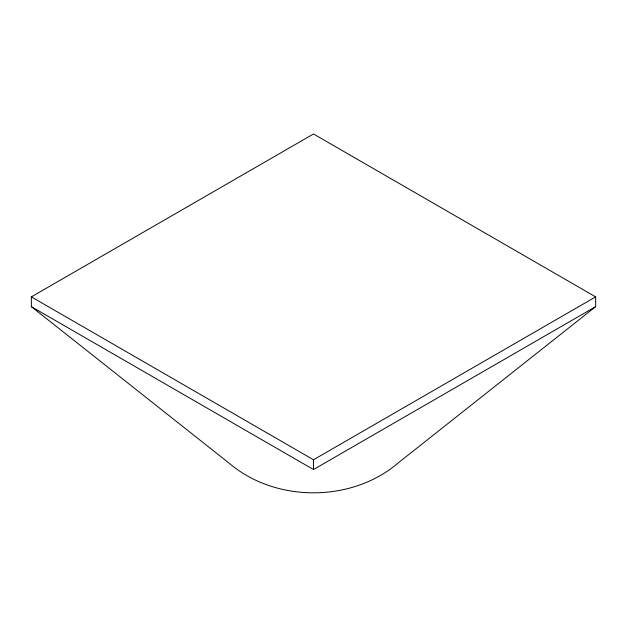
<?xml version="1.0" encoding="UTF-8"?>
<svg xmlns="http://www.w3.org/2000/svg" width="627" height="627" viewBox="0 0 627 627"><rect width="100%" height="100%" fill="white"/><g stroke="black" fill="none" stroke-linecap="round" stroke-linejoin="round"><path stroke-width="0.94" d="M595.65 306.642L398.145 462.961C351.684 502.768 275.316 502.768 228.855 462.961L31.35 306.642L31.35 296.877L313.5 133.974L595.65 296.877L595.65 306.642L313.5 469.537L31.35 306.642M31.35 296.877L313.5 459.771L595.65 296.877M313.5 459.771L313.5 469.537"/></g></svg>
